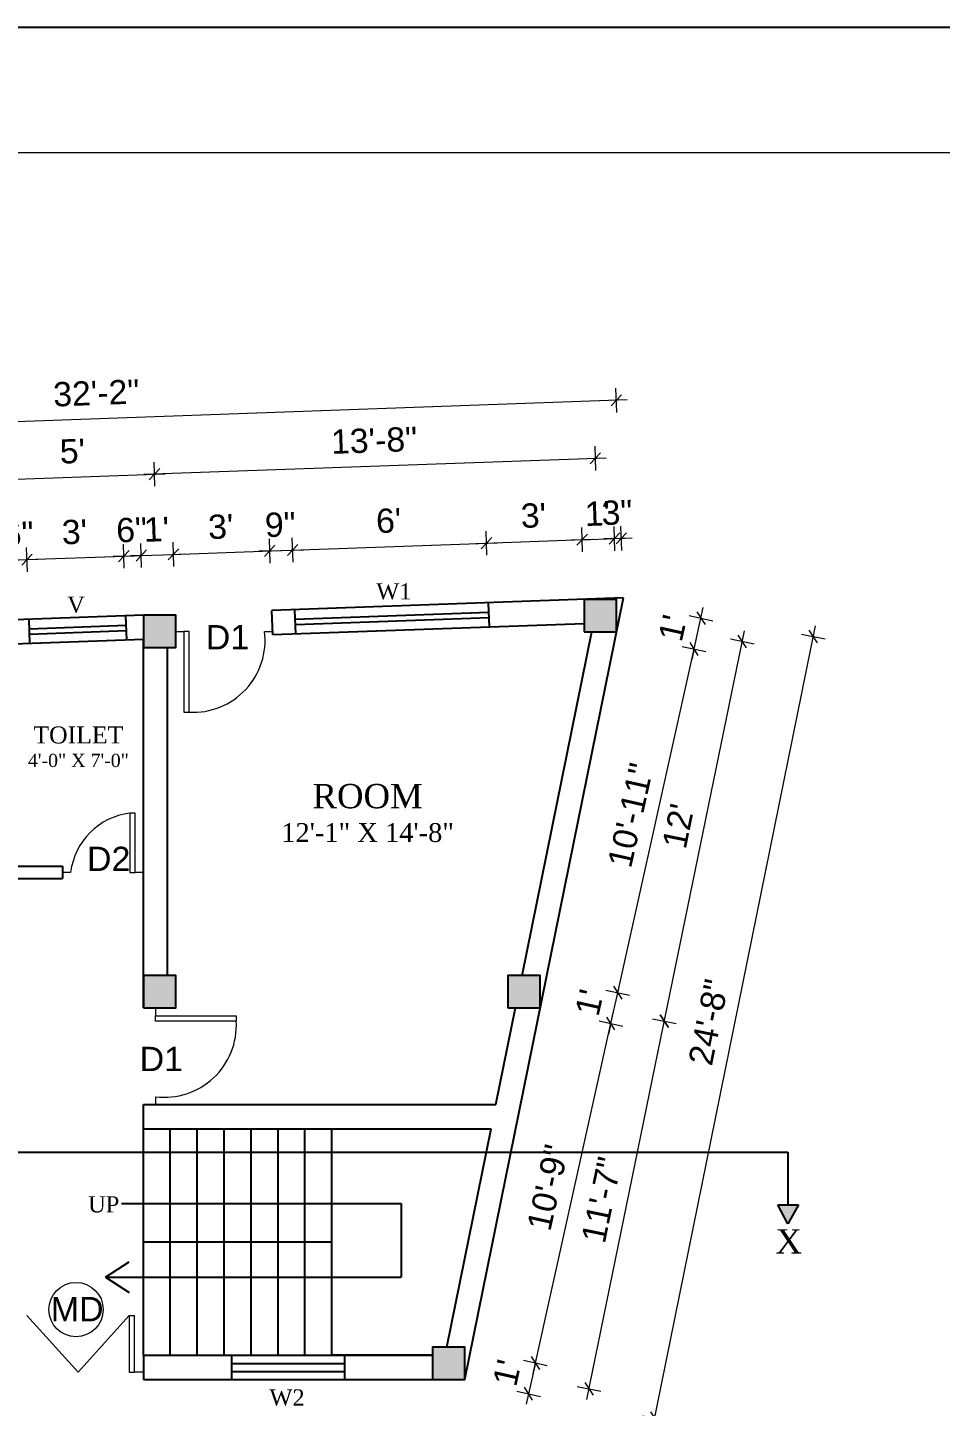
# Model space of a CAD drawing. Header units: inches. Extents: x -14619 to 1971361, y -855114 to -978.
# Drawn here: x 22177 to 22516, y -7854 to -7342 of the extents above; entities that cross this region are included whole.
import ezdxf
from ezdxf.enums import TextEntityAlignment as Align

# ---------------------------------------------------------------- set-up
doc = ezdxf.new("R2010")
doc.units = ezdxf.units.IN
doc.header["$LTSCALE"] = 0.5
doc.header["$MEASUREMENT"] = 0
doc.header["$PDMODE"] = 66
for name, color, linetype, lineweight in [('A_Title Text', 105, 'Continuous', 60), ('ELE1', 3, 'Continuous', 9), ('ELEVATION', 85, 'Continuous', 9), ('steps', 253, 'Continuous', 20), ('Toilet', 7, 'Continuous', 25)]:
    doc.layers.add(name, color=color, linetype=linetype, lineweight=lineweight)
doc.styles.add('arial', font='arial.ttf')
doc.styles.get("Standard").update_dxf_attribs({"font": 'arial.ttf'})
doc.dimstyles.new('Sudeep', dxfattribs={"dimtxt": 6, "dimasz": 4, "dimexe": 4.5, "dimexo": 4.5, "dimgap": 5, "dimtad": 1, "dimdec": 0, "dimlunit": 4, "dimtxsty": 'arial', "dimblk": 'OBLIQUE', "dimcen": 250, "dimdle": 4, "dimclrd": 86, "dimclre": 5, "dimclrt": 1, "dimadec": 0, "dimazin": 0, "dimtfac": 1, "dimtdec": 0, "dimtix": 1, "dimtmove": 1, "dimatfit": 3, "dimldrblk": 'OBLIQUE', "dimfxl": 4.5, "dimfxlon": 1, "dimfrac": 2, "dimlwd": 15, "dimlwe": 13, "dimarcsym": 0})

# ---------------------------------------------------------------- blocks, each defined once
blk = doc.blocks.new('_Oblique')
at = {"color": 0, "linetype": 'ByBlock', "lineweight": -2}
blk.add_line((-0.5, -0.5), (0.5, 0.5), dxfattribs=at)
blk = doc.blocks.new('*D749')
at = {"layer": 'A_Title Text', "color": 5, "lineweight": 13, "transparency": 16777216}
for p, q in [((22170.78, -7544.45), (22170.46, -7535.45)), ((22176.6, -7544.24), (22176.28, -7535.25))]:
    blk.add_line(p, q, dxfattribs=at)
at = {"layer": 'A_Title Text', "color": 86, "lineweight": 15, "transparency": 16777216}
for p, q in [((22170.62, -7539.95), (22166.62, -7540.09)), ((22170.62, -7539.95), (22176.44, -7539.74)), ((22176.44, -7539.74), (22180.44, -7539.6))]:
    blk.add_line(p, q, dxfattribs=at)
at = {"layer": 'Defpoints', "color": 0, "transparency": 16777216}
for p in [(22176.44, -7539.74), (22171.42, -7562.53), (22177.24, -7561.89)]:
    blk.add_point(p, dxfattribs=at)
at = {"layer": 'A_Title Text', "color": 86, "lineweight": 15, "transparency": 16777216, "xscale": 4, "yscale": 4, "zscale": 4}
for p, rotation in [((22170.62, -7539.95), 2.049254323207608), ((22176.44, -7539.74), 182.0492543232076)]:
    blk.add_blockref('_Oblique', p, dxfattribs=dict(at, rotation=rotation))
at = {"layer": 'A_Title Text', "color": 1, "transparency": 16777216, "insert": (22173.19, -7530.26), "char_height": 9, "attachment_point": 5, "rotation": 2.0493, "style": 'arial'}
blk.add_mtext('6"', dxfattribs=at)
blk = doc.blocks.new('*D750')
at = {"layer": 'A_Title Text', "color": 5, "lineweight": 13, "transparency": 16777216}
for p, q in [((22176.6, -7544.24), (22176.28, -7535.25)), ((22212.58, -7542.95), (22212.26, -7533.96))]:
    blk.add_line(p, q, dxfattribs=at)
at = {"layer": 'A_Title Text', "color": 86, "lineweight": 15, "transparency": 16777216}
blk.add_line((22172.45, -7539.89), (22216.42, -7538.31), dxfattribs=at)
at = {"layer": 'Defpoints', "color": 0, "transparency": 16777216}
for p in [(22212.42, -7538.45), (22213.21, -7560.6), (22177.24, -7561.89)]:
    blk.add_point(p, dxfattribs=at)
at = {"layer": 'A_Title Text', "color": 86, "lineweight": 15, "transparency": 16777216, "xscale": 4, "yscale": 4, "zscale": 4}
for p, rotation in [((22176.44, -7539.74), 182.0492543232076), ((22212.42, -7538.45), 2.049254323207637)]:
    blk.add_blockref('_Oblique', p, dxfattribs=dict(at, rotation=rotation))
at = {"layer": 'A_Title Text', "color": 1, "transparency": 16777216, "insert": (22194.09, -7529.51), "char_height": 9, "attachment_point": 5, "rotation": 2.0493, "style": 'arial'}
blk.add_mtext("3'", dxfattribs=at)
blk = doc.blocks.new('*D751')
at = {"layer": 'A_Title Text', "color": 5, "lineweight": 13, "transparency": 16777216}
for p, q in [((22212.58, -7542.95), (22212.26, -7533.96)), ((22219.04, -7542.72), (22218.72, -7533.73))]:
    blk.add_line(p, q, dxfattribs=at)
at = {"layer": 'A_Title Text', "color": 86, "lineweight": 15, "transparency": 16777216}
for p, q in [((22212.42, -7538.45), (22208.42, -7538.6)), ((22212.42, -7538.45), (22218.88, -7538.22)), ((22218.88, -7538.22), (22222.87, -7538.08))]:
    blk.add_line(p, q, dxfattribs=at)
at = {"layer": 'Defpoints', "color": 0, "transparency": 16777216}
for p in [(22218.88, -7538.22), (22213.21, -7560.6), (22219.67, -7560.37)]:
    blk.add_point(p, dxfattribs=at)
at = {"layer": 'A_Title Text', "color": 86, "lineweight": 15, "transparency": 16777216, "xscale": 4, "yscale": 4, "zscale": 4}
for p, rotation in [((22212.42, -7538.45), 2.049254323207608), ((22218.88, -7538.22), 182.0492543232076)]:
    blk.add_blockref('_Oblique', p, dxfattribs=dict(at, rotation=rotation))
at = {"layer": 'A_Title Text', "color": 1, "transparency": 16777216, "insert": (22215.31, -7528.75), "char_height": 9, "attachment_point": 5, "rotation": 2.0493, "style": 'arial'}
blk.add_mtext('6"', dxfattribs=at)
blk = doc.blocks.new('*D752')
at = {"layer": 'A_Title Text', "color": 5, "lineweight": 13, "transparency": 16777216}
for p, q in [((22219.04, -7542.72), (22218.72, -7533.73)), ((22231.02, -7542.29), (22230.7, -7533.3))]:
    blk.add_line(p, q, dxfattribs=at)
at = {"layer": 'A_Title Text', "color": 86, "lineweight": 15, "transparency": 16777216}
for p, q in [((22218.88, -7538.22), (22214.88, -7538.37)), ((22218.88, -7538.22), (22230.86, -7537.8)), ((22230.86, -7537.8), (22234.86, -7537.65))]:
    blk.add_line(p, q, dxfattribs=at)
at = {"layer": 'Defpoints', "color": 0, "transparency": 16777216}
for p in [(22230.86, -7537.8), (22219.67, -7560.37), (22231.67, -7560.37)]:
    blk.add_point(p, dxfattribs=at)
at = {"layer": 'A_Title Text', "color": 86, "lineweight": 15, "transparency": 16777216, "xscale": 4, "yscale": 4, "zscale": 4}
for p, rotation in [((22230.86, -7537.8), 182.0492543232076), ((22218.88, -7538.22), 2.049254323207608)]:
    blk.add_blockref('_Oblique', p, dxfattribs=dict(at, rotation=rotation))
at = {"layer": 'A_Title Text', "color": 1, "transparency": 16777216, "insert": (22224.53, -7528.5), "char_height": 9, "attachment_point": 5, "rotation": 2.0493, "style": 'arial'}
blk.add_mtext("1'", dxfattribs=at)
blk = doc.blocks.new('*D753')
at = {"layer": 'A_Title Text', "color": 5, "lineweight": 13, "transparency": 16777216}
for p, q in [((22231.02, -7542.29), (22230.7, -7533.3)), ((22266.76, -7541.01), (22266.44, -7532.02))]:
    blk.add_line(p, q, dxfattribs=at)
at = {"layer": 'A_Title Text', "color": 86, "lineweight": 15, "transparency": 16777216}
blk.add_line((22226.86, -7537.94), (22270.6, -7536.37), dxfattribs=at)
at = {"layer": 'Defpoints', "color": 0, "transparency": 16777216}
for p in [(22266.6, -7536.52), (22231.67, -7560.37), (22267.39, -7558.66)]:
    blk.add_point(p, dxfattribs=at)
at = {"layer": 'A_Title Text', "color": 86, "lineweight": 15, "transparency": 16777216, "xscale": 4, "yscale": 4, "zscale": 4}
for p, rotation in [((22230.86, -7537.8), 182.0492543232076), ((22266.6, -7536.52), 2.049254323207637)]:
    blk.add_blockref('_Oblique', p, dxfattribs=dict(at, rotation=rotation))
at = {"layer": 'A_Title Text', "color": 1, "transparency": 16777216, "insert": (22248.39, -7527.56), "char_height": 9, "attachment_point": 5, "rotation": 2.0493, "style": 'arial'}
blk.add_mtext("3'", dxfattribs=at)
blk = doc.blocks.new('*D754')
at = {"layer": 'A_Title Text', "color": 5, "lineweight": 13, "transparency": 16777216}
for p, q in [((22266.76, -7541.01), (22266.44, -7532.02)), ((22275.26, -7540.71), (22274.94, -7531.72))]:
    blk.add_line(p, q, dxfattribs=at)
at = {"layer": 'A_Title Text', "color": 86, "lineweight": 15, "transparency": 16777216}
for p, q in [((22266.6, -7536.52), (22262.6, -7536.66)), ((22266.6, -7536.52), (22275.1, -7536.21)), ((22275.1, -7536.21), (22279.1, -7536.07))]:
    blk.add_line(p, q, dxfattribs=at)
at = {"layer": 'Defpoints', "color": 0, "transparency": 16777216}
for p in [(22275.1, -7536.21), (22267.39, -7558.66), (22275.91, -7558.66)]:
    blk.add_point(p, dxfattribs=at)
at = {"layer": 'A_Title Text', "color": 86, "lineweight": 15, "transparency": 16777216, "xscale": 4, "yscale": 4, "zscale": 4}
for p, rotation in [((22266.6, -7536.52), 2.049254323207608), ((22275.1, -7536.21), 182.0492543232076)]:
    blk.add_blockref('_Oblique', p, dxfattribs=dict(at, rotation=rotation))
at = {"layer": 'A_Title Text', "color": 1, "transparency": 16777216, "insert": (22270.51, -7526.78), "char_height": 9, "attachment_point": 5, "rotation": 2.0493, "style": 'arial'}
blk.add_mtext('9"', dxfattribs=at)
blk = doc.blocks.new('*D755')
at = {"layer": 'A_Title Text', "color": 5, "lineweight": 13, "transparency": 16777216}
for p, q in [((22347.22, -7538.13), (22346.89, -7529.14)), ((22275.26, -7540.71), (22274.94, -7531.72))]:
    blk.add_line(p, q, dxfattribs=at)
at = {"layer": 'A_Title Text', "color": 86, "lineweight": 15, "transparency": 16777216}
blk.add_line((22271.1, -7536.36), (22351.05, -7533.49), dxfattribs=at)
at = {"layer": 'Defpoints', "color": 0, "transparency": 16777216}
for p in [(22347.06, -7533.64), (22347.85, -7555.78), (22275.91, -7558.66)]:
    blk.add_point(p, dxfattribs=at)
at = {"layer": 'A_Title Text', "color": 86, "lineweight": 15, "transparency": 16777216, "xscale": 4, "yscale": 4, "zscale": 4}
for p, rotation in [((22275.1, -7536.21), 182.0492543232076), ((22347.06, -7533.64), 2.049254323207637)]:
    blk.add_blockref('_Oblique', p, dxfattribs=dict(at, rotation=rotation))
at = {"layer": 'A_Title Text', "color": 1, "transparency": 16777216, "insert": (22310.74, -7525.34), "char_height": 9, "attachment_point": 5, "rotation": 2.0493, "style": 'arial'}
blk.add_mtext("6'", dxfattribs=at)
blk = doc.blocks.new('*D756')
at = {"layer": 'A_Title Text', "color": 5, "lineweight": 13, "transparency": 16777216}
for p, q in [((22347.22, -7538.13), (22346.89, -7529.14)), ((22382.74, -7536.86), (22382.42, -7527.87))]:
    blk.add_line(p, q, dxfattribs=at)
at = {"layer": 'A_Title Text', "color": 86, "lineweight": 15, "transparency": 16777216}
blk.add_line((22343.06, -7533.78), (22386.58, -7532.22), dxfattribs=at)
at = {"layer": 'Defpoints', "color": 0, "transparency": 16777216}
for p in [(22382.58, -7532.37), (22347.85, -7555.78), (22383.37, -7554.51)]:
    blk.add_point(p, dxfattribs=at)
at = {"layer": 'A_Title Text', "color": 86, "lineweight": 15, "transparency": 16777216, "xscale": 4, "yscale": 4, "zscale": 4}
for p, rotation in [((22382.58, -7532.37), 2.049254323207637), ((22347.06, -7533.64), 182.0492543232076)]:
    blk.add_blockref('_Oblique', p, dxfattribs=dict(at, rotation=rotation))
at = {"layer": 'A_Title Text', "color": 1, "transparency": 16777216, "insert": (22364.48, -7523.41), "char_height": 9, "attachment_point": 5, "rotation": 2.0493, "style": 'arial'}
blk.add_mtext("3'", dxfattribs=at)
blk = doc.blocks.new('*D757')
at = {"layer": 'A_Title Text', "color": 5, "lineweight": 13, "transparency": 16777216}
for p, q in [((22382.74, -7536.86), (22382.42, -7527.87)), ((22394.73, -7536.43), (22394.41, -7527.44))]:
    blk.add_line(p, q, dxfattribs=at)
at = {"layer": 'A_Title Text', "color": 86, "lineweight": 15, "transparency": 16777216}
for p, q in [((22382.58, -7532.37), (22378.58, -7532.51)), ((22382.58, -7532.37), (22394.57, -7531.94)), ((22394.57, -7531.94), (22398.56, -7531.79))]:
    blk.add_line(p, q, dxfattribs=at)
at = {"layer": 'Defpoints', "color": 0, "transparency": 16777216}
for p in [(22394.57, -7531.94), (22383.37, -7554.51), (22395.37, -7554.51)]:
    blk.add_point(p, dxfattribs=at)
at = {"layer": 'A_Title Text', "color": 86, "lineweight": 15, "transparency": 16777216, "xscale": 4, "yscale": 4, "zscale": 4}
for p, rotation in [((22382.58, -7532.37), 2.049254323207608), ((22394.57, -7531.94), 182.0492543232076)]:
    blk.add_blockref('_Oblique', p, dxfattribs=dict(at, rotation=rotation))
at = {"layer": 'A_Title Text', "color": 1, "transparency": 16777216, "insert": (22388.23, -7522.64), "char_height": 9, "attachment_point": 5, "rotation": 2.0493, "style": 'arial'}
blk.add_mtext("1'", dxfattribs=at)
blk = doc.blocks.new('*D758')
at = {"layer": 'A_Title Text', "color": 5, "lineweight": 13, "transparency": 16777216}
for p, q in [((22394.73, -7536.43), (22394.41, -7527.44)), ((22397.29, -7536.34), (22396.96, -7527.35))]:
    blk.add_line(p, q, dxfattribs=at)
at = {"layer": 'A_Title Text', "color": 86, "lineweight": 15, "transparency": 16777216}
for p, q in [((22394.57, -7531.94), (22390.57, -7532.08)), ((22394.57, -7531.94), (22397.12, -7531.85)), ((22397.12, -7531.85), (22401.12, -7531.7))]:
    blk.add_line(p, q, dxfattribs=at)
at = {"layer": 'Defpoints', "color": 0, "transparency": 16777216}
for p in [(22397.12, -7531.85), (22395.37, -7554.51), (22397.92, -7553.99)]:
    blk.add_point(p, dxfattribs=at)
at = {"layer": 'A_Title Text', "color": 86, "lineweight": 15, "transparency": 16777216, "xscale": 4, "yscale": 4, "zscale": 4}
for p, rotation in [((22394.57, -7531.94), 2.049254323207608), ((22397.12, -7531.85), 182.0492543232076)]:
    blk.add_blockref('_Oblique', p, dxfattribs=dict(at, rotation=rotation))
at = {"layer": 'A_Title Text', "color": 1, "transparency": 16777216, "insert": (22395.5, -7522.3), "char_height": 9, "attachment_point": 5, "rotation": 2.0493, "style": 'arial'}
blk.add_mtext('3"', dxfattribs=at)
blk = doc.blocks.new('*D761')
at = {"layer": 'A_Title Text', "color": 5, "lineweight": 13, "transparency": 16777216}
for p, q in [((22387.66, -7506.69), (22387.34, -7497.7)), ((22223.96, -7512.55), (22223.64, -7503.55))]:
    blk.add_line(p, q, dxfattribs=at)
at = {"layer": 'A_Title Text', "color": 86, "lineweight": 15, "transparency": 16777216}
blk.add_line((22391.5, -7502.05), (22219.8, -7508.19), dxfattribs=at)
at = {"layer": 'Defpoints', "color": 0, "transparency": 16777216}
for p in [(22223.8, -7508.05), (22389.37, -7554.51), (22225.67, -7560.37)]:
    blk.add_point(p, dxfattribs=at)
at = {"layer": 'A_Title Text', "color": 86, "lineweight": 15, "transparency": 16777216, "xscale": 4, "yscale": 4, "zscale": 4}
for p, rotation in [((22387.5, -7502.19), 2.049714822001025), ((22223.8, -7508.05), 182.049714822001)]:
    blk.add_blockref('_Oblique', p, dxfattribs=dict(at, rotation=rotation))
at = {"layer": 'A_Title Text', "color": 1, "transparency": 16777216, "insert": (22305.31, -7495.53), "char_height": 9, "attachment_point": 5, "rotation": 2.0497, "style": 'arial'}
blk.add_mtext('13\'-8"', dxfattribs=at)
blk = doc.blocks.new('*D763')
at = {"layer": 'A_Title Text', "color": 5, "lineweight": 13, "transparency": 16777216}
for p, q in [((22395.45, -7485.15), (22395.13, -7476.15)), ((22009.96, -7498.94), (22009.64, -7489.95))]:
    blk.add_line(p, q, dxfattribs=at)
at = {"layer": 'A_Title Text', "color": 86, "lineweight": 15, "transparency": 16777216}
blk.add_line((22399.29, -7480.51), (22005.8, -7494.59), dxfattribs=at)
at = {"layer": 'Defpoints', "color": 0, "transparency": 16777216}
for p in [(22009.8, -7494.44), (22397.92, -7553.99), (22012.42, -7567.79)]:
    blk.add_point(p, dxfattribs=at)
at = {"layer": 'A_Title Text', "color": 86, "lineweight": 15, "transparency": 16777216, "xscale": 4, "yscale": 4, "zscale": 4}
for p, rotation in [((22395.29, -7480.65), 2.04925432320521), ((22009.8, -7494.44), 182.0492543232052)]:
    blk.add_blockref('_Oblique', p, dxfattribs=dict(at, rotation=rotation))
at = {"layer": 'A_Title Text', "color": 1, "transparency": 16777216, "insert": (22202.2, -7477.95), "char_height": 9, "attachment_point": 5, "rotation": 2.0493, "style": 'arial'}
blk.add_mtext('32\'-2"', dxfattribs=at)
blk = doc.blocks.new('*D764')
at = {"layer": 'A_Title Text', "color": 86, "lineweight": 15, "transparency": 16777216}
blk.add_line((22384.28, -7851.36), (22413.9, -7707.08), dxfattribs=at)
at = {"layer": 'A_Title Text', "color": 5, "lineweight": 13, "transparency": 16777216}
for p, q in [((22408.69, -7710.09), (22417.51, -7711.9)), ((22380.68, -7846.53), (22389.49, -7848.34))]:
    blk.add_line(p, q, dxfattribs=at)
at = {"layer": 'Defpoints', "color": 0, "transparency": 16777216}
for p in [(22367.04, -7701.54), (22413.1, -7711), (22339.02, -7837.98)]:
    blk.add_point(p, dxfattribs=at)
at = {"layer": 'A_Title Text', "color": 86, "lineweight": 15, "transparency": 16777216, "xscale": 4, "yscale": 4, "zscale": 4}
for p, rotation in [((22413.1, -7711), 78.3974541054745), ((22385.08, -7847.44), 258.3974541054745)]:
    blk.add_blockref('_Oblique', p, dxfattribs=dict(at, rotation=rotation))
at = {"layer": 'A_Title Text', "color": 1, "transparency": 16777216, "insert": (22389.77, -7777.3), "char_height": 9, "attachment_point": 5, "rotation": 78.3975, "style": 'arial'}
blk.add_mtext('11\'-7"', dxfattribs=at)
blk = doc.blocks.new('*D765')
at = {"layer": 'A_Title Text', "color": 86, "lineweight": 15, "transparency": 16777216}
blk.add_line((22364.35, -7841.71), (22394.1, -7707.96), dxfattribs=at)
at = {"layer": 'A_Title Text', "color": 5, "lineweight": 13, "transparency": 16777216}
for p, q in [((22388.84, -7710.89), (22397.62, -7712.84)), ((22360.83, -7836.83), (22369.61, -7838.78))]:
    blk.add_line(p, q, dxfattribs=at)
at = {"layer": 'Defpoints', "color": 0, "transparency": 16777216}
for p in [(22367.04, -7706.04), (22393.23, -7711.87), (22339.02, -7831.98)]:
    blk.add_point(p, dxfattribs=at)
at = {"layer": 'A_Title Text', "color": 86, "lineweight": 15, "transparency": 16777216, "xscale": 4, "yscale": 4, "zscale": 4}
for p, rotation in [((22393.23, -7711.87), 77.45958367806239), ((22365.22, -7837.81), 257.4595836780624)]:
    blk.add_blockref('_Oblique', p, dxfattribs=dict(at, rotation=rotation))
at = {"layer": 'A_Title Text', "color": 1, "transparency": 16777216, "insert": (22369.86, -7772.75), "char_height": 9, "attachment_point": 5, "rotation": 77.4596, "style": 'arial'}
blk.add_mtext('10\'-9"', dxfattribs=at)
blk = doc.blocks.new('*D766')
at = {"layer": 'A_Title Text', "color": 5, "lineweight": 13, "transparency": 16777216}
for p, q in [((22360.83, -7836.83), (22369.61, -7838.78)), ((22358.28, -7848.26), (22367.07, -7850.22))]:
    blk.add_line(p, q, dxfattribs=at)
at = {"layer": 'A_Title Text', "color": 86, "lineweight": 15, "transparency": 16777216}
for p, q in [((22365.22, -7837.81), (22362.67, -7849.24)), ((22365.22, -7837.81), (22366.09, -7833.9)), ((22362.67, -7849.24), (22361.81, -7853.15))]:
    blk.add_line(p, q, dxfattribs=at)
at = {"layer": 'Defpoints', "color": 0, "transparency": 16777216}
for p in [(22339.02, -7831.98), (22339.02, -7843.98), (22362.67, -7849.24)]:
    blk.add_point(p, dxfattribs=at)
at = {"layer": 'A_Title Text', "color": 86, "lineweight": 15, "transparency": 16777216, "xscale": 4, "yscale": 4, "zscale": 4}
for p, rotation in [((22365.22, -7837.81), 257.459583678065), ((22362.67, -7849.24), 77.45958367806502)]:
    blk.add_blockref('_Oblique', p, dxfattribs=dict(at, rotation=rotation))
at = {"layer": 'A_Title Text', "color": 1, "transparency": 16777216, "insert": (22354.65, -7841.46), "char_height": 9, "attachment_point": 5, "rotation": 77.4596, "style": 'arial'}
blk.add_mtext("1'", dxfattribs=at)
blk = doc.blocks.new('*D767')
at = {"layer": 'A_Title Text', "color": 5, "lineweight": 13, "transparency": 16777216}
for p, q in [((22391.38, -7699.46), (22400.17, -7701.41)), ((22388.84, -7710.89), (22397.62, -7712.84))]:
    blk.add_line(p, q, dxfattribs=at)
at = {"layer": 'A_Title Text', "color": 86, "lineweight": 15, "transparency": 16777216}
for p, q in [((22395.77, -7700.43), (22396.64, -7696.53)), ((22393.23, -7711.87), (22395.77, -7700.43)), ((22393.23, -7711.87), (22392.36, -7715.77))]:
    blk.add_line(p, q, dxfattribs=at)
at = {"layer": 'Defpoints', "color": 0, "transparency": 16777216}
for p in [(22367.04, -7694.04), (22395.77, -7700.43), (22367.04, -7706.04)]:
    blk.add_point(p, dxfattribs=at)
at = {"layer": 'A_Title Text', "color": 86, "lineweight": 15, "transparency": 16777216, "xscale": 4, "yscale": 4, "zscale": 4}
for p, rotation in [((22395.77, -7700.43), 257.459583678065), ((22393.23, -7711.87), 77.45958367806502)]:
    blk.add_blockref('_Oblique', p, dxfattribs=dict(at, rotation=rotation))
at = {"layer": 'A_Title Text', "color": 1, "transparency": 16777216, "insert": (22385.21, -7704.08), "char_height": 9, "attachment_point": 5, "rotation": 77.4596, "style": 'arial'}
blk.add_mtext("1'", dxfattribs=at)
blk = doc.blocks.new('*D768')
at = {"layer": 'A_Title Text', "color": 86, "lineweight": 15, "transparency": 16777216}
blk.add_line((22394.91, -7704.34), (22425.01, -7569.01), dxfattribs=at)
at = {"layer": 'A_Title Text', "color": 5, "lineweight": 13, "transparency": 16777216}
for p, q in [((22419.75, -7571.93), (22428.53, -7573.89)), ((22391.38, -7699.46), (22400.17, -7701.41))]:
    blk.add_line(p, q, dxfattribs=at)
at = {"layer": 'Defpoints', "color": 0, "transparency": 16777216}
for p in [(22395.37, -7566.51), (22424.14, -7572.91), (22367.04, -7694.04)]:
    blk.add_point(p, dxfattribs=at)
at = {"layer": 'A_Title Text', "color": 86, "lineweight": 15, "transparency": 16777216, "xscale": 4, "yscale": 4, "zscale": 4}
for p, rotation in [((22424.14, -7572.91), 77.45958367806502), ((22395.77, -7700.43), 257.459583678065)]:
    blk.add_blockref('_Oblique', p, dxfattribs=dict(at, rotation=rotation))
at = {"layer": 'A_Title Text', "color": 1, "transparency": 16777216, "insert": (22400.59, -7634.59), "char_height": 9, "attachment_point": 5, "rotation": 77.4596, "style": 'arial'}
blk.add_mtext('10\'-11"', dxfattribs=at)
blk = doc.blocks.new('*D769')
at = {"layer": 'A_Title Text', "color": 5, "lineweight": 13, "transparency": 16777216}
for p, q in [((22422.29, -7560.5), (22431.08, -7562.45)), ((22419.75, -7571.93), (22428.53, -7573.89))]:
    blk.add_line(p, q, dxfattribs=at)
at = {"layer": 'A_Title Text', "color": 86, "lineweight": 15, "transparency": 16777216}
for p, q in [((22424.14, -7572.91), (22426.68, -7561.48)), ((22426.68, -7561.48), (22427.55, -7557.57)), ((22424.14, -7572.91), (22423.27, -7576.81))]:
    blk.add_line(p, q, dxfattribs=at)
at = {"layer": 'Defpoints', "color": 0, "transparency": 16777216}
for p in [(22395.37, -7554.51), (22426.68, -7561.48), (22395.37, -7566.51)]:
    blk.add_point(p, dxfattribs=at)
at = {"layer": 'A_Title Text', "color": 86, "lineweight": 15, "transparency": 16777216, "xscale": 4, "yscale": 4, "zscale": 4}
for p, rotation in [((22426.68, -7561.48), 257.459583678065), ((22424.14, -7572.91), 77.45958367806502)]:
    blk.add_blockref('_Oblique', p, dxfattribs=dict(at, rotation=rotation))
at = {"layer": 'A_Title Text', "color": 1, "transparency": 16777216, "insert": (22416.12, -7565.13), "char_height": 9, "attachment_point": 5, "rotation": 77.4596, "style": 'arial'}
blk.add_mtext("1'", dxfattribs=at)
blk = doc.blocks.new('*D770')
at = {"layer": 'A_Title Text', "color": 86, "lineweight": 15, "transparency": 16777216}
blk.add_line((22412.29, -7714.92), (22442.83, -7566.17), dxfattribs=at)
at = {"layer": 'A_Title Text', "color": 5, "lineweight": 13, "transparency": 16777216}
for p, q in [((22437.62, -7569.19), (22446.44, -7571)), ((22408.69, -7710.09), (22417.51, -7711.9))]:
    blk.add_line(p, q, dxfattribs=at)
at = {"layer": 'Defpoints', "color": 0, "transparency": 16777216}
for p in [(22395.37, -7560.51), (22442.03, -7570.09), (22367.04, -7701.54)]:
    blk.add_point(p, dxfattribs=at)
at = {"layer": 'A_Title Text', "color": 86, "lineweight": 15, "transparency": 16777216, "xscale": 4, "yscale": 4, "zscale": 4}
for p, rotation in [((22442.03, -7570.09), 78.39745410547215), ((22413.1, -7711), 258.3974541054721)]:
    blk.add_blockref('_Oblique', p, dxfattribs=dict(at, rotation=rotation))
at = {"layer": 'A_Title Text', "color": 1, "transparency": 16777216, "insert": (22418.24, -7638.63), "char_height": 9, "attachment_point": 5, "rotation": 78.3975, "style": 'arial'}
blk.add_mtext("12'", dxfattribs=at)
blk = doc.blocks.new('*D771')
at = {"layer": 'A_Title Text', "color": 86, "lineweight": 15, "transparency": 16777216}
blk.add_line((22408.69, -7862.21), (22469.17, -7564.38), dxfattribs=at)
at = {"layer": 'A_Title Text', "color": 5, "lineweight": 13, "transparency": 16777216}
for p, q in [((22463.97, -7567.41), (22472.79, -7569.2)), ((22405.08, -7857.39), (22413.9, -7859.19))]:
    blk.add_line(p, q, dxfattribs=at)
at = {"layer": 'Defpoints', "color": 0, "transparency": 16777216}
for p in [(22397.92, -7553.99), (22468.38, -7568.3), (22339.02, -7843.98)]:
    blk.add_point(p, dxfattribs=at)
at = {"layer": 'A_Title Text', "color": 86, "lineweight": 15, "transparency": 16777216, "xscale": 4, "yscale": 4, "zscale": 4}
for p, rotation in [((22468.38, -7568.3), 78.52025721157061), ((22409.49, -7858.29), 258.5202572115706)]:
    blk.add_blockref('_Oblique', p, dxfattribs=dict(at, rotation=rotation))
at = {"layer": 'A_Title Text', "color": 1, "transparency": 16777216, "insert": (22429.53, -7711.39), "char_height": 9, "attachment_point": 5, "rotation": 78.5203, "style": 'arial'}
blk.add_mtext('24\'-8"', dxfattribs=at)
blk = doc.blocks.new('*D892')
at = {"layer": 'A_Title Text', "color": 5, "lineweight": 13, "transparency": 16777216}
for p, q in [((22223.96, -7512.55), (22223.64, -7503.55)), ((22163.71, -7514.7), (22163.39, -7505.71))]:
    blk.add_line(p, q, dxfattribs=at)
at = {"layer": 'A_Title Text', "color": 86, "lineweight": 15, "transparency": 16777216}
blk.add_line((22159.55, -7510.35), (22227.79, -7507.91), dxfattribs=at)
at = {"layer": 'Defpoints', "color": 0, "transparency": 16777216}
for p in [(22223.8, -7508.05), (22225.67, -7560.37), (22165.42, -7562.53)]:
    blk.add_point(p, dxfattribs=at)
at = {"layer": 'A_Title Text', "color": 86, "lineweight": 15, "transparency": 16777216, "xscale": 4, "yscale": 4, "zscale": 4}
for p, rotation in [((22163.55, -7510.21), 182.0497148220014), ((22223.8, -7508.05), 2.049714822001407)]:
    blk.add_blockref('_Oblique', p, dxfattribs=dict(at, rotation=rotation))
at = {"layer": 'A_Title Text', "color": 1, "transparency": 16777216, "insert": (22193.33, -7499.56), "char_height": 9, "attachment_point": 5, "rotation": 2.0497, "style": 'arial'}
blk.add_mtext("5'", dxfattribs=at)

msp = doc.modelspace()

# ---------------------------------------------------------------- hatches: boundary and pattern name
at = {"layer": 'Toilet'}
for color, points in [(1, [(22395.41, -7554.51), (22383.41, -7554.51), (22383.41, -7566.51), (22395.41, -7566.51)]), (1, [(22231.67, -7560.37), (22219.67, -7560.37), (22219.67, -7572.37), (22231.67, -7572.37)]), (1, [(22231.67, -7694.04), (22219.67, -7694.04), (22219.67, -7706.04), (22231.67, -7706.04)]), (1, [(22367.04, -7694.04), (22355.04, -7694.04), (22355.04, -7706.04), (22367.04, -7706.04)]), (4, [(22458.98, -7786.2), (22462.9, -7779.19), (22455.24, -7779.19)]), (1, [(22339.02, -7831.98), (22327.02, -7831.98), (22327.02, -7843.98), (22339.02, -7843.98)])]:
    msp.add_hatch(color=color, dxfattribs=at).paths.add_polyline_path(points)

# ---------------------------------------------------------------- linework, layer by layer
at = {"layer": 'Defpoints'}
msp.add_lwpolyline([(24884.14, -7342.34), (21706.54, -7342.34), (21706.54, -9590.31), (24884.14, -9590.31)], close=True, dxfattribs=at)
at = {"layer": 'ELE1'}
msp.add_lwpolyline([(21752.86, -7388.66), (24837.82, -7388.66), (24837.82, -9543.99), (21752.86, -9543.99)], close=True, dxfattribs=at)
at = {"layer": 'ELEVATION', "color": 146, "ltscale": 0.25, "true_color": 0x105689}
for p, q in [((22231.67, -7566.37), (22234.67, -7566.37)), ((22234.67, -7566.37), (22234.67, -7596.37)), ((22236.67, -7566.37), (22234.67, -7566.37)), ((22236.67, -7596.37), (22236.67, -7566.37)), ((22264.67, -7566.37), (22267.67, -7566.37)), ((22234.67, -7596.37), (22236.67, -7596.37)), ((22216.67, -7633.79), (22214.67, -7633.79)), ((22214.67, -7633.79), (22214.67, -7655.79)), ((22216.67, -7655.79), (22216.67, -7633.79)), ((22192.67, -7655.79), (22189.67, -7655.79)), ((22214.67, -7655.79), (22216.67, -7655.79)), ((22219.67, -7655.79), (22216.67, -7655.79)), ((22224.17, -7706.04), (22224.17, -7709.04)), ((22224.17, -7709.04), (22254.17, -7709.04)), ((22224.17, -7711.04), (22224.17, -7709.04)), ((22254.17, -7709.04), (22254.17, -7711.04)), ((22254.17, -7711.04), (22224.17, -7711.04)), ((22224.17, -7739.04), (22224.17, -7742.04)), ((22176.42, -7820.26), (22195.42, -7841.26)), ((22214.42, -7820.26), (22195.42, -7841.26)), ((22214.42, -7820.26), (22214.42, -7841.26)), ((22214.42, -7820.26), (22216.42, -7820.26)), ((22216.42, -7841.26), (22216.42, -7820.26)), ((22214.42, -7841.26), (22216.42, -7841.26)), ((22219.42, -7841.26), (22216.42, -7841.26))]:
    msp.add_line(p, q, dxfattribs=at)
at = {"layer": 'ELEVATION'}
msp.add_circle((22194.68, -7818.01), 10.08, dxfattribs=at)
at = {"layer": 'ELEVATION', "color": 146, "ltscale": 0.25, "true_color": 0x105689}
for centre, radius, start, end in [((22238.12, -7569.66), 26.75, 266.8879, 7.062), ((22217.85, -7658.97), 25.38, 97.2043, 172.7957), ((22227.46, -7712.49), 26.75, 262.938, 3.1121)]:
    msp.add_arc(centre, radius, start, end, dxfattribs=at)
at = {"layer": 'Toilet'}
for p, q in [((22397.92, -7553.99), (22267.39, -7558.66)), ((22339.02, -7843.98), (22397.92, -7553.99)), ((22348.17, -7564.78), (22347.85, -7555.78)), ((22219.67, -7560.37), (22012.42, -7567.79)), ((22213.54, -7569.6), (22213.21, -7560.6)), ((22267.71, -7567.66), (22267.39, -7558.66)), ((22276.22, -7567.35), (22275.89, -7558.36)), ((22276.02, -7561.86), (22347.97, -7559.28)), ((22276.09, -7563.86), (22348.04, -7561.28)), ((22177.56, -7570.88), (22177.24, -7561.89)), ((22177.36, -7565.39), (22213.34, -7564.1)), ((22177.43, -7567.39), (22213.41, -7566.1)), ((22383.37, -7563.52), (22267.71, -7567.66)), ((22360.29, -7694.04), (22386.19, -7566.51)), ((22219.67, -7569.38), (22171.42, -7571.1)), ((22219.67, -7656.6), (22219.67, -7569.38)), ((22228.67, -7656.6), (22228.67, -7572.37)), ((22171.42, -7653.54), (22189.67, -7653.54)), ((22189.67, -7653.54), (22189.67, -7658.04)), ((22171.42, -7658.04), (22189.67, -7658.04)), ((22219.67, -7705.98), (22219.67, -7656.6)), ((22228.67, -7694.04), (22228.67, -7656.6)), ((22231.67, -7706.04), (22231.67, -7697.04)), ((22367.04, -7706.04), (22367.04, -7697.04)), ((22350.56, -7741.98), (22357.85, -7706.04)), ((22219.67, -7741.98), (22350.56, -7741.98)), ((22219.67, -7750.98), (22219.67, -7741.98)), ((22219.67, -7750.98), (22348.73, -7750.98)), ((22219.67, -7792.98), (22219.67, -7750.98)), ((22229.67, -7792.98), (22229.67, -7750.98)), ((22239.67, -7792.98), (22239.67, -7750.98)), ((22249.67, -7792.98), (22249.67, -7750.98)), ((22259.67, -7792.98), (22259.67, -7750.98)), ((22269.67, -7792.98), (22269.67, -7750.98)), ((22279.67, -7792.98), (22279.67, -7750.98)), ((22289.67, -7792.98), (22289.67, -7750.98)), ((22332.28, -7831.98), (22348.73, -7750.98)), ((21893.77, -7759.62), (22458.98, -7759.62)), ((22458.98, -7759.62), (22458.98, -7779.19)), ((22211.5, -7778.66), (22315.39, -7778.66)), ((22315.38, -7778.66), (22315.38, -7805.96)), ((22458.98, -7786.2), (22455.24, -7779.19)), ((22455.24, -7779.19), (22462.9, -7779.19)), ((22462.9, -7779.19), (22458.98, -7786.2)), ((22219.67, -7834.98), (22219.67, -7792.98)), ((22289.67, -7792.98), (22219.67, -7792.98)), ((22229.67, -7834.98), (22229.67, -7792.98)), ((22239.67, -7834.98), (22239.67, -7792.98)), ((22249.67, -7834.98), (22249.67, -7792.98)), ((22259.67, -7834.98), (22259.67, -7792.98)), ((22269.67, -7834.98), (22269.67, -7792.98)), ((22279.67, -7834.98), (22279.67, -7792.98)), ((22289.67, -7834.98), (22289.67, -7792.98)), ((22205.63, -7805.96), (22214.35, -7800.29)), ((22205.63, -7805.96), (22315.38, -7805.96)), ((22205.63, -7805.96), (22214.35, -7811.63)), ((22219.67, -7834.98), (22327.02, -7834.98)), ((22219.67, -7834.98), (22219.67, -7843.98)), ((22252.35, -7834.98), (22252.35, -7843.98)), ((22327.02, -7834.98), (22289.67, -7834.98)), ((22294.35, -7834.98), (22294.35, -7843.98)), ((22252.35, -7837.98), (22294.35, -7837.98)), ((22252.35, -7840.98), (22294.35, -7840.98)), ((22219.67, -7843.98), (22339.02, -7843.98))]:
    msp.add_line(p, q, dxfattribs=at)
for points in [[(22383.37, -7566.51), (22395.37, -7566.51), (22395.37, -7554.51), (22383.37, -7554.51)], [(22219.67, -7572.37), (22231.67, -7572.37), (22231.67, -7560.37), (22219.67, -7560.37)], [(22219.67, -7706.04), (22231.67, -7706.04), (22231.67, -7694.04), (22219.67, -7694.04)], [(22355.04, -7706.04), (22367.04, -7706.04), (22367.04, -7694.04), (22355.04, -7694.04)], [(22327.02, -7843.98), (22339.02, -7843.98), (22339.02, -7831.98), (22327.02, -7831.98)]]:
    msp.add_lwpolyline(points, close=True, dxfattribs=at)

# ---------------------------------------------------------------- texts
for s, p in [('D1', (22250.9, -7568.55)), ('D2', (22206.79, -7650.79)), ('D1', (22226.34, -7725.04)), ('MD', (22195.1, -7817.85))]:
    msp.add_text(s, height=9.03, rotation=360).set_placement(p, align=Align.MIDDLE_CENTER)
at = {"attachment_point": 2}
for s, insert, char_height, width in [('{\\fTimes New Roman|b0|i0|c0|p18;TOILET}', (22195.54, -7601.64), 6.321, 58.2933), ('{\\fTimes New Roman|b0|i0|c0|p18;4\'-0" X 7\'-0"}', (22195.54, -7611.81), 4.9, 58.2933), ('{\\fTimes New Roman|b0|i0|c0|p18;ROOM}', (22302.92, -7622.98), 9.03, 83.2761), ('{\\fTimes New Roman|b0|i0|c0|p18;12\'-1" X 14\'-8"}', (22302.92, -7637.52), 7, 83.2761), ('{\\fTimes New Roman|b0|i0|c0|p18;X}', (22459.27, -7788.2), 9.03, 83.2761)]:
    msp.add_mtext(s, dxfattribs=dict(at, insert=insert, char_height=char_height, width=width))
at = {"layer": 'steps', "color": 7, "ltscale": 0.3, "char_height": 6, "width": 21.6882, "attachment_point": 8}
for s, insert in [('{\\fTimes New Roman|b0|i0|c0|p18;W1}', (22312.66, -7554.67)), ('{\\fTimes New Roman|b0|i0|c0|p18;V}', (22194.68, -7559.61)), ('{\\fTimes New Roman|b0|i0|c0|p18;UP}', (22204.95, -7782.05)), ('{\\fTimes New Roman|b0|i0|c0|p18;W2}', (22273.01, -7853.77))]:
    msp.add_mtext(s, dxfattribs=dict(at, insert=insert))

# ---------------------------------------------------------------- dimensions: what is measured, and where the dimension line sits
at = {"layer": 'A_Title Text'}
for p1, p2, distance, picture, middle in [((22397.92, -7553.99), (22012.42, -7567.79), -73.39, '*D763', (22202.2, -7477.95)), ((22389.37, -7554.51), (22225.67, -7560.37), -52.35, '*D761', (22305.31, -7495.53)), ((22339.02, -7843.98), (22397.92, -7553.99), -71.9, '*D771', (22429.53, -7711.39)), ((22339.02, -7837.98), (22367.04, -7701.54), -47.02, '*D764', (22389.77, -7777.3)), ((22339.02, -7831.98), (22367.04, -7706.04), -26.83, '*D765', (22369.86, -7772.75))]:
    dim = msp.add_aligned_dim(p1=p1, p2=p2, distance=distance, dimstyle='Sudeep', override={"dimtxt": 9}, dxfattribs=at)
    dim.commit()
    dim.dimension.update_dxf_attribs({"geometry": picture, "text_midpoint": middle})
for base, p1, p2, angle, picture, middle in [((22223.8, -7508.05), (22165.42, -7562.53), (22225.67, -7560.37), 2.0497, '*D892', (22193.33, -7499.56)), ((22347.06, -7533.64), (22275.91, -7558.66), (22347.85, -7555.78), 182.0493, '*D755', (22310.74, -7525.34)), ((22382.58, -7532.37), (22347.85, -7555.78), (22383.37, -7554.51), 182.0493, '*D756', (22364.48, -7523.41)), ((22394.57, -7531.94), (22383.37, -7554.51), (22395.37, -7554.51), 182.0493, '*D757', (22388.23, -7522.64)), ((22397.12, -7531.85), (22395.37, -7554.51), (22397.92, -7553.99), 182.0493, '*D758', (22395.5, -7522.3)), ((22176.44, -7539.74), (22171.42, -7562.53), (22177.24, -7561.89), 182.0493, '*D749', (22173.19, -7530.26)), ((22212.42, -7538.45), (22177.24, -7561.89), (22213.21, -7560.6), 182.0493, '*D750', (22194.09, -7529.51)), ((22218.88, -7538.22), (22213.21, -7560.6), (22219.67, -7560.37), 182.0493, '*D751', (22215.31, -7528.75)), ((22230.86, -7537.8), (22219.67, -7560.37), (22231.67, -7560.37), 182.0493, '*D752', (22224.53, -7528.5)), ((22266.6, -7536.52), (22231.67, -7560.37), (22267.39, -7558.66), 182.0493, '*D753', (22248.39, -7527.56)), ((22275.1, -7536.21), (22267.39, -7558.66), (22275.91, -7558.66), 182.0493, '*D754', (22270.51, -7526.78)), ((22426.68, -7561.48), (22395.37, -7566.51), (22395.37, -7554.51), 257.4596, '*D769', (22416.12, -7565.13)), ((22442.03, -7570.09), (22367.04, -7701.54), (22395.37, -7560.51), 258.3975, '*D770', (22418.24, -7638.63)), ((22424.14, -7572.91), (22367.04, -7694.04), (22395.37, -7566.51), 257.4596, '*D768', (22400.59, -7634.59)), ((22395.77, -7700.43), (22367.04, -7706.04), (22367.04, -7694.04), 257.4596, '*D767', (22385.21, -7704.08)), ((22362.67, -7849.24), (22339.02, -7831.98), (22339.02, -7843.98), 257.4596, '*D766', (22354.65, -7841.46))]:
    dim = msp.add_linear_dim(base=base, p1=p1, p2=p2, angle=angle, dimstyle='Sudeep', override={"dimtxt": 9}, dxfattribs=at)
    dim.commit()
    dim.dimension.update_dxf_attribs({"geometry": picture, "text_midpoint": middle})

doc.saveas('drawing.dxf')
